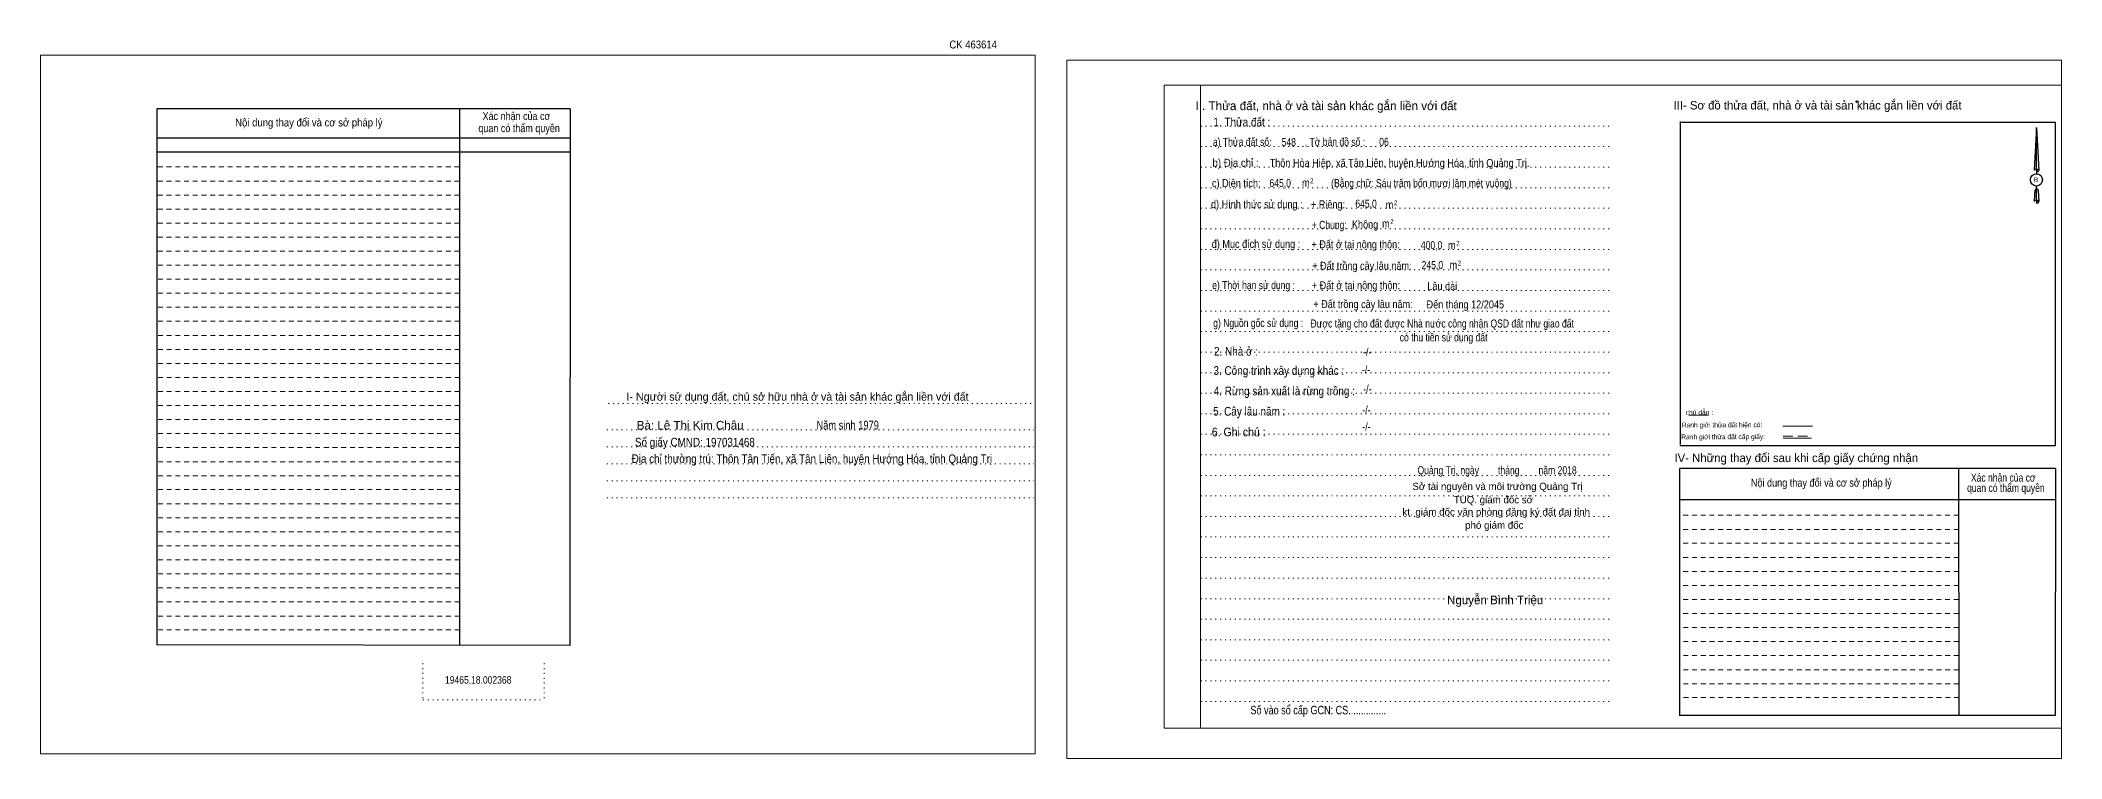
# Model space of a CAD drawing. Header units: metres. Extents: x 548819 to 549486, y 1838172 to 1838316.
# Drawn here: x 548818.6 to 549131.3, y 1838197.9 to 1838308.9 of the extents above; entities that cross this region are included whole.
import ezdxf
from ezdxf.enums import TextEntityAlignment as Align

# ---------------------------------------------------------------- set-up
doc = ezdxf.new("R2010")
doc.units = ezdxf.units.M
doc.header["$LTSCALE"] = 0.5
doc.header["$PDMODE"] = 32
doc.header["$PDSIZE"] = 0.25
for name, pattern in [('DOTTED', [1.5, 0.3, -1.2]), ('MEDIUM_DASHED', [4.5, 3, -1.5]), ('SHORT_DASHED', [2.7, 1.5, -1.2])]:
    doc.linetypes.add(name, pattern=pattern)
for name, color, linetype, lineweight in [('1', 7, 'DOTTED', 13), ('10', 7, 'Continuous', 13), ('18', 7, 'Continuous', 25), ('2', 7, 'SHORT_DASHED', 13), ('28', 7, 'Continuous', 13), ('55', 7, 'Continuous', 13)]:
    doc.layers.add(name, color=color, linetype=linetype, lineweight=lineweight)
for name, color, linetype in [('13', 7, 'Continuous'), ('40', 7, 'Continuous'), ('9', 7, 'Continuous')]:
    doc.layers.add(name, color=color, linetype=linetype)

msp = doc.modelspace()

# ---------------------------------------------------------------- linework, layer by layer
at = {"layer": '1', "linetype": 'Continuous'}
for p, q in [((548992.46, 1838302.01), (549131.28, 1838302.01)), ((548992.46, 1838302.01), (548992.46, 1838202.63)), ((549131.28, 1838302.01), (549131.28, 1838201.79)), ((548992.46, 1838202.63), (549131.28, 1838202.63))]:
    msp.add_line(p, q, dxfattribs=at)
at = {"layer": '1'}
for p, q in [((548998.08, 1838302.01), (548998.08, 1838202.63)), ((548998.08, 1838302.01), (548998.08, 1838202.63)), ((548998.12, 1838295.71), (549061.54, 1838295.71)), ((548998.12, 1838292.53), (549061.54, 1838292.53)), ((548998.12, 1838289.35), (549061.54, 1838289.35)), ((548998.12, 1838286.17), (549061.54, 1838286.17)), ((548998.12, 1838282.99), (549061.54, 1838282.99)), ((548998.12, 1838279.81), (549061.54, 1838279.81)), ((548998.12, 1838276.63), (549061.54, 1838276.63)), ((548998.12, 1838273.47), (549061.54, 1838273.47)), ((548998.12, 1838270.27), (549061.54, 1838270.27)), ((548998.12, 1838267.11), (549061.54, 1838267.11)), ((548998.12, 1838263.93), (549061.54, 1838263.93)), ((548998.12, 1838260.75), (549061.54, 1838260.75)), ((548998.12, 1838257.57), (549061.54, 1838257.57)), ((548998.12, 1838254.41), (549061.54, 1838254.41)), ((548906.46, 1838252.79), (548972.5, 1838252.79)), ((548998.12, 1838251.23), (549061.54, 1838251.23)), ((548906.26, 1838248.73), (548972.28, 1838248.73)), ((548998.12, 1838248.05), (549061.54, 1838248.05)), ((548906.26, 1838246.11), (548972.28, 1838246.11)), ((548998.12, 1838244.87), (549061.54, 1838244.87)), ((548906.26, 1838243.49), (548972.28, 1838243.49)), ((548906.26, 1838240.87), (548972.28, 1838240.87)), ((548998.12, 1838241.69), (549061.54, 1838241.69)), ((548906.26, 1838238.23), (548972.28, 1838238.23)), ((548998.12, 1838238.53), (549061.54, 1838238.53)), ((548998.12, 1838235.35), (549061.54, 1838235.35)), ((548998.12, 1838232.17), (549061.54, 1838232.17)), ((548998.12, 1838228.99), (549061.54, 1838228.99)), ((548998.12, 1838225.81), (549061.54, 1838225.81)), ((548998.12, 1838222.63), (549061.54, 1838222.63)), ((548998.12, 1838219.45), (549061.54, 1838219.45)), ((548998.12, 1838216.27), (549061.54, 1838216.27)), ((548877.8, 1838212.65), (548877.8, 1838207.01)), ((548896.54, 1838212.65), (548896.54, 1838207.01)), ((548998.12, 1838213.11), (549061.54, 1838213.11)), ((548998.12, 1838209.93), (549061.54, 1838209.93)), ((548877.8, 1838207.01), (548896.54, 1838207.01)), ((548998.12, 1838206.75), (549061.54, 1838206.75))]:
    msp.add_line(p, q, dxfattribs=at)
at = {"layer": '1', "linetype": 'Continuous'}
for points in [[(548818.62, 1838198.65), (548972.52, 1838198.65), (548972.52, 1838306.65), (548818.62, 1838306.65)], [(548818.62, 1838306.65), (548972.52, 1838306.65), (548972.52, 1838198.65), (548818.62, 1838198.65)], [(548818.62, 1838198.65), (548972.52, 1838198.65), (548972.52, 1838306.65), (548818.62, 1838306.65)], [(548977.38, 1838197.91), (549131.28, 1838197.91), (549131.28, 1838305.91), (548977.38, 1838305.91)], [(548998.08, 1838302.01), (549131.28, 1838302.01), (549131.28, 1838202.63), (548998.08, 1838202.63)]]:
    msp.add_lwpolyline(points, close=True, dxfattribs=at)
at = {"layer": '18'}
for p, q in [((549127.38, 1838295.47), (549127.74, 1838288.85)), ((549127.38, 1838295.47), (549127.74, 1838288.85)), ((549127.38, 1838295.47), (549127.74, 1838288.85)), ((549127.1, 1838289.89), (549127.04, 1838288.87)), ((549127.38, 1838289.07), (549127.38, 1838288.81)), ((549127.38, 1838288.81), (549127.38, 1838288.63)), ((549127.38, 1838288.63), (549127.38, 1838288.37)), ((549127.38, 1838288.63), (549127.38, 1838288.37)), ((549127.38, 1838288.63), (549127.38, 1838288.37)), ((549127.74, 1838288.85), (549127.74, 1838288.87)), ((549127.38, 1838286.13), (549127.38, 1838286.43)), ((549127.38, 1838286.13), (549127.38, 1838286.43)), ((549127.38, 1838286.13), (549127.38, 1838286.43)), ((549127.38, 1838286.13), (549127.66, 1838285.77)), ((549127.38, 1838286.13), (549127.66, 1838285.77)), ((549127.38, 1838286.13), (549127.66, 1838285.77)), ((549127.66, 1838285.77), (549127.74, 1838284.03)), ((549127.66, 1838285.77), (549127.74, 1838284.03)), ((549127.66, 1838285.77), (549127.74, 1838284.03)), ((549127.38, 1838284.25), (549127.38, 1838284.01)), ((549127.38, 1838284.01), (549127.38, 1838283.81)), ((549127.74, 1838284.03), (549127.74, 1838284.05))]:
    msp.add_line(p, q, dxfattribs=at)
for points in [[(549127.38, 1838289.07), (549127.38, 1838295.47), (549127.1, 1838289.89)], [(549127.38, 1838284.25), (549127.38, 1838286.13), (549127.14, 1838285.77), (549127.1, 1838285.07), (549127.04, 1838284.05)]]:
    msp.add_lwpolyline(points, dxfattribs=at)
msp.add_ellipse((549127.3952, 1838287.3785), major_axis=(0, 0.9435), ratio=0.983453, dxfattribs=at)
for centre, start_param, end_param in [((549127.3955, 1838288.8324), 1.57079633, 3.07445202), ((549127.3955, 1838288.8324), 0.06714063, 1.57079633), ((549127.3955, 1838288.8324), 4.71238898, 6.28318531), ((549127.3955, 1838284.017), 2.49106941, 3.07427841), ((549127.3955, 1838284.017), 1.57079633, 2.49106941), ((549127.3955, 1838284.017), 0.06714063, 1.57079633), ((549127.3955, 1838284.017), 4.71238898, 6.28318531)]:
    msp.add_ellipse(centre, major_axis=(0.3401, 0), ratio=0.655448, start_param=start_param, end_param=end_param, dxfattribs=at)
at = {"layer": '2', "linetype": 'Continuous', "lineweight": 25}
for p, q in [((548900.56, 1838298.37), (548836.62, 1838298.37)), ((548836.62, 1838298.37), (548836.62, 1838215.49)), ((548883.44, 1838298.37), (548883.46, 1838215.43)), ((548900.56, 1838293.85), (548836.7, 1838293.85)), ((548900.56, 1838291.69), (548836.7, 1838291.69))]:
    msp.add_line(p, q, dxfattribs=at)
at = {"layer": '2'}
for p, q in [((548883.44, 1838289.39), (548836.6, 1838289.39)), ((548883.44, 1838287.21), (548836.6, 1838287.21)), ((548883.44, 1838287.21), (548836.62, 1838287.21)), ((548883.44, 1838285.03), (548836.62, 1838285.03)), ((548883.44, 1838282.87), (548836.62, 1838282.87)), ((548883.44, 1838280.71), (548836.62, 1838280.71)), ((548883.44, 1838278.53), (548836.62, 1838278.53)), ((548883.44, 1838276.37), (548836.62, 1838276.37)), ((548883.46, 1838274.19), (548836.62, 1838274.19)), ((548883.46, 1838272.03), (548836.62, 1838272.03)), ((548883.46, 1838269.85), (548836.62, 1838269.85)), ((548883.46, 1838267.69), (548836.62, 1838267.69)), ((548883.46, 1838265.53), (548836.62, 1838265.53)), ((548883.46, 1838263.35), (548836.62, 1838263.35)), ((548883.46, 1838261.17), (548836.62, 1838261.17)), ((548883.46, 1838259.01), (548836.62, 1838259.01)), ((548883.46, 1838256.83), (548836.62, 1838256.83)), ((548883.46, 1838254.67), (548836.62, 1838254.67)), ((548883.46, 1838252.51), (548836.62, 1838252.51)), ((548883.46, 1838250.33), (548836.62, 1838250.33)), ((548883.46, 1838248.17), (548836.62, 1838248.17)), ((548883.46, 1838245.99), (548836.62, 1838245.99)), ((548883.46, 1838243.81), (548836.62, 1838243.81)), ((548883.46, 1838241.65), (548836.62, 1838241.65)), ((548883.46, 1838239.49), (548836.62, 1838239.49)), ((548883.46, 1838237.31), (548836.62, 1838237.31)), ((548883.46, 1838235.15), (548836.62, 1838235.15)), ((548883.46, 1838232.97), (548836.62, 1838232.97)), ((549115.36, 1838233.35), (549072.18, 1838233.35)), ((548883.46, 1838230.81), (548836.62, 1838230.81)), ((548883.46, 1838228.63), (548836.62, 1838228.63)), ((549115.36, 1838231.19), (549072.18, 1838231.19)), ((549115.36, 1838229.01), (549072.18, 1838229.01)), ((548883.46, 1838226.47), (548836.62, 1838226.47)), ((549115.36, 1838226.83), (549072.18, 1838226.83)), ((548883.46, 1838224.31), (548836.62, 1838224.31)), ((548883.46, 1838222.13), (548836.62, 1838222.13)), ((549115.36, 1838224.67), (549072.18, 1838224.67)), ((549115.36, 1838222.51), (549072.18, 1838222.51)), ((548883.46, 1838219.95), (548836.62, 1838219.95)), ((549115.36, 1838220.33), (549072.18, 1838220.33)), ((548883.46, 1838217.79), (548836.62, 1838217.79)), ((549115.38, 1838218.17), (549072.18, 1838218.17)), ((549115.38, 1838215.99), (549072.18, 1838215.99)), ((549115.38, 1838213.83), (549072.18, 1838213.83)), ((549115.38, 1838211.65), (549072.18, 1838211.65)), ((549115.38, 1838209.49), (549072.18, 1838209.49)), ((549115.4, 1838207.33), (549072.18, 1838207.33))]:
    msp.add_line(p, q, dxfattribs=at)
at = {"layer": '2', "linetype": 'Continuous', "lineweight": 25}
msp.add_lwpolyline([(548900.56, 1838298.37), (548900.54, 1838215.39), (548836.62, 1838215.49)], dxfattribs=at)
at = {"layer": '28', "lineweight": 25}
for p, q in [((549072.28, 1838296.43), (549072.28, 1838246.45)), ((549130.36, 1838246.27), (549072.22, 1838246.27)), ((549115.36, 1838242.75), (549115.4, 1838204.59)), ((549130.32, 1838242.75), (549130.3, 1838204.59)), ((549130.3, 1838237.91), (549072.18, 1838237.91)), ((549130.3, 1838204.59), (549072.18, 1838204.59))]:
    msp.add_line(p, q, dxfattribs=at)
at = {"layer": '28', "linetype": 'SHORT_DASHED'}
msp.add_line((549115.36, 1838235.53), (549072.18, 1838235.53), dxfattribs=at)
at = {"layer": '28', "lineweight": 25}
for points in [[(549130.36, 1838246.27), (549130.36, 1838296.25), (549072.22, 1838296.25)], [(549130.32, 1838242.75), (549072.18, 1838242.75), (549072.18, 1838204.59)]]:
    msp.add_lwpolyline(points, dxfattribs=at)
at = {"layer": '28'}
msp.add_point((549099.58, 1838299.49), dxfattribs=at)
at = {"layer": '55'}
for p, q in [((549073.64, 1838250.99), (549076.68, 1838251.03)), ((549088.18, 1838249.29), (549092.76, 1838249.29)), ((549088.22, 1838247.43), (549092.62, 1838247.43)), ((549088.22, 1838247.43), (549092.62, 1838247.43))]:
    msp.add_line(p, q, dxfattribs=at)
at = {"layer": '55', "linetype": 'MEDIUM_DASHED'}
msp.add_line((549088.22, 1838247.77), (549092.72, 1838247.77), dxfattribs=at)

# ---------------------------------------------------------------- texts
at = {"layer": '10'}
for s, height, p in [('TUQ. giám đốc sở', 1.125, (549043.39, 1838237.38)), ('kt. giám đốc văn phòng đăng ký đất đai tỉnh', 1.125, (549043.82, 1838235.48)), ('phó giám đốc', 1.125, (549043.53, 1838233.44)), ('Nguyễn Bình Triệu', 1.335, (549043.66, 1838221.77))]:
    msp.add_text(s, height=height, dxfattribs=at).set_placement(p, align=Align.CENTER)
at = {"layer": '13', "width": 0.8}
for s, p in [('Được tặng cho đất được Nhà nước công nhận QSD đất như giao đất', (549035.465, 1838264.56)), ('có thu tiền sử dụng đất', (549035.685, 1838262.42))]:
    msp.add_text(s, height=1.24, dxfattribs=at).set_placement(p, align=Align.CENTER)
at = {"layer": '18'}
for s, height, p in [('II. Thửa đất, nhà ở và tài sản khác gắn liền với đất', 1.35, (549017.515, 1838298.17)), ('Sở tài nguyên và môi trường Quảng Trị', 1.125, (549044.015, 1838239.43))]:
    msp.add_text(s, height=height, dxfattribs=at).set_placement(p, align=Align.CENTER)
for s, height, width, p in [('1. Thửa đất :', 1.35, 0.85, (549004.47, 1838295.65)), ('a) Thửa đất số:              , Tờ bản đồ số : ', 1.238, 0.8, (549011.955, 1838292.65)), ('548', 1.24, 0.8, (549011.735, 1838292.61)), ('06', 1.24, 0.8, (549026.465, 1838292.65)), ('b) Địa chỉ : ', 1.238, 0.9, (549003.7, 1838289.41)), (' Thôn Hòa Hiệp, xã Tân Liên, huyện Hướng Hóa, tỉnh Quảng Trị.', 1.24, 0.85, (549028.665, 1838289.39)), ('c) Diện tích: ', 1.24, 0.85, (549003.805, 1838286.27)), ('2', 0.75, 0.75, (549015.295, 1838286.87)), ('(Bằng chữ: Sáu trăm bốn mươi lăm mét vuông)', 1.24, 0.8, (549032.255, 1838286.27)), ('B', 0.75, 0.9, (549127.34, 1838287.04)), ('645,0', 1.24, 0.8, (549010.405, 1838286.28)), (' m', 1.238, 0.85, (549014.18, 1838286.33)), ('d) Hình thức sử dụng :', 1.238, 0.85, (549006.785, 1838283.01)), ('+ Riêng: ', 1.238, 0.85, (549017.995, 1838282.99)), ('645,0', 1.24, 0.8, (549023.685, 1838283.09)), (' m', 1.238, 0.85, (549027.12, 1838282.93)), ('2', 0.75, 0.75, (549028.255, 1838283.47)), ('đ) Mục đích sử dụng :', 1.238, 0.85, (549006.66, 1838276.87)), ('       + Chung:', 1.238, 0.8, (549016.71, 1838279.81)), ('Không', 1.238, 0.85, (549023.535, 1838279.89)), (' m', 1.238, 0.85, (549026.56, 1838280.01)), ('2', 0.75, 0.75, (549027.695, 1838280.55)), ('+ Đất ở tại nông thôn:', 1.24, 0.85, (549022.065, 1838276.8)), ('400,0', 1.24, 0.8, (549033.825, 1838276.67)), (' m', 1.238, 0.85, (549036.76, 1838276.69)), ('2', 0.75, 0.75, (549037.895, 1838277.21)), ('+ Đất trồng cây lâu năm:', 1.238, 0.85, (549023.045, 1838273.49)), ('245,0', 1.24, 0.8, (549033.945, 1838273.6)), (' m', 1.238, 0.85, (549037, 1838273.62)), ('2', 0.75, 0.75, (549038.135, 1838274.14)), ('e) Thời hạn sử dụng :', 1.238, 0.8, (549006.285, 1838270.49)), ('+ Đất ở tại nông thôn:', 1.24, 0.85, (549022.125, 1838270.47)), ('+ Đất trồng cây lâu năm:', 1.238, 0.85, (549023.21, 1838267.56)), ('Đến tháng 12/2045', 1.24, 0.85, (549039.04, 1838267.51)), ('Lâu dài', 1.24, 0.85, (549035.475, 1838270.35)), ('g) Nguồn gốc sử dụng :', 1.238, 0.8, (549007.005, 1838264.65)), ('2. Nhà ở :', 1.35, 0.85, (549003.575, 1838260.21)), ('3. Công trình xây dựng khác :', 1.35, 0.85, (549010.195, 1838257.23)), ('4. Rừng sản xuất là rừng trồng :', 1.35, 0.85, (549011.045, 1838254.07)), ('5. Cây lâu năm :', 1.35, 0.85, (549005.615, 1838250.93)), ('6. Ghi chú :', 1.35, 0.9, (549003.985, 1838247.73)), ('Quảng Trị, ngày        tháng        năm 2018', 1.24, 0.8, (549043.96, 1838241.87)), ('19465.18.002368', 1.16, 0.85, (548886.34, 1838209.49)), ('Số vào sổ cấp GCN: CS...............', 1.312, 0.8, (549016.29, 1838204.75))]:
    msp.add_text(s, height=height, dxfattribs=dict(at, width=width)).set_placement(p, align=Align.CENTER)
at = {"layer": '2'}
for s, width, p in [('Nội dung thay đổi và cơ sở pháp lý', 0.9, (548860.145, 1838295.65)), ('Nội dung thay đổi và cơ sở pháp lý', 0.9, (548860.145, 1838295.65)), ('Xác nhận của cơ', 0.85, (548892.265, 1838296.65)), ('Xác nhận của cơ', 0.85, (548892.265, 1838296.65)), (' quan có thẩm quyền', 0.85, (548892.475, 1838294.77)), (' quan có thẩm quyền', 0.85, (548892.475, 1838294.77))]:
    msp.add_text(s, height=1.223, dxfattribs=dict(at, width=width)).set_placement(p, align=Align.CENTER)
at = {"layer": '28'}
for s, height, p in [('III- Sơ đồ thửa đất, nhà ở và tài sản khác gắn liền với đất', 1.313, (549093.525, 1838298.27)), ('I- Người sử dụng đất, chủ sở hữu nhà ở và tài sản khác gắn liền với đất', 1.24, (548935.74, 1838253.25)), ('IV- Những thay đổi sau khi cấp giấy chứng nhận', 1.313, (549090.24, 1838243.75))]:
    msp.add_text(s, height=height, dxfattribs=at).set_placement(p, align=Align.CENTER)
for s, height, width, p in [('-/-', 1.238, 0.85, (549023.87, 1838260.16)), ('-/-', 1.238, 0.85, (549023.695, 1838257.43)), ('-/-', 1.238, 0.85, (549023.895, 1838254.45)), ('Năm sinh 1979', 1.34, 0.8, (548943.5, 1838248.8)), ('-/-', 1.238, 0.85, (549023.755, 1838251.21)), ('Số giấy CMND: 197031468', 1.34, 0.85, (548919.86, 1838246.16)), ('-/-', 1.238, 0.85, (549023.755, 1838248.61)), ('Địa chỉ thường trú: Thôn Tân Tiến, xã Tân Liên, huyện Hướng Hóa, tỉnh Quảng Trị', 1.34, 0.85, (548937.965, 1838243.6)), ('Nội dung thay đổi và cơ sở pháp lý', 1.238, 0.85, (549094.11, 1838239.95)), ('Xác nhận của cơ', 1.238, 0.8, (549122.255, 1838240.73)), (' quan có thẩm quyền', 1.238, 0.8, (549122.48, 1838239.15))]:
    msp.add_text(s, height=height, dxfattribs=dict(at, width=width)).set_placement(p, align=Align.CENTER)
at = {"layer": '40', "width": 0.9}
msp.add_text('CK 463614', height=1.22, dxfattribs=at).set_placement((548962.91, 1838307.71), align=Align.CENTER)
at = {"layer": '55'}
msp.add_text('chú dẫn :', height=0.748, rotation=359.974, dxfattribs=at).set_placement((549075.2648, 1838251.0789), align=Align.CENTER)
at = {"layer": '55', "width": 0.9}
for s, p in [('Ranh giới thửa đất cấp giấy:', (549078.9291, 1838247.2929)), ('Ranh giới thửa đất hiện có:', (549078.7591, 1838249.1324))]:
    msp.add_text(s, height=0.748, rotation=0.135, dxfattribs=at).set_placement(p, align=Align.CENTER)
at = {"layer": '9'}
msp.add_text('Bà: Lê Thị Kim Châu', height=1.34, dxfattribs=at).set_placement((548919.13, 1838248.78), align=Align.CENTER)

doc.saveas('drawing.dxf')
